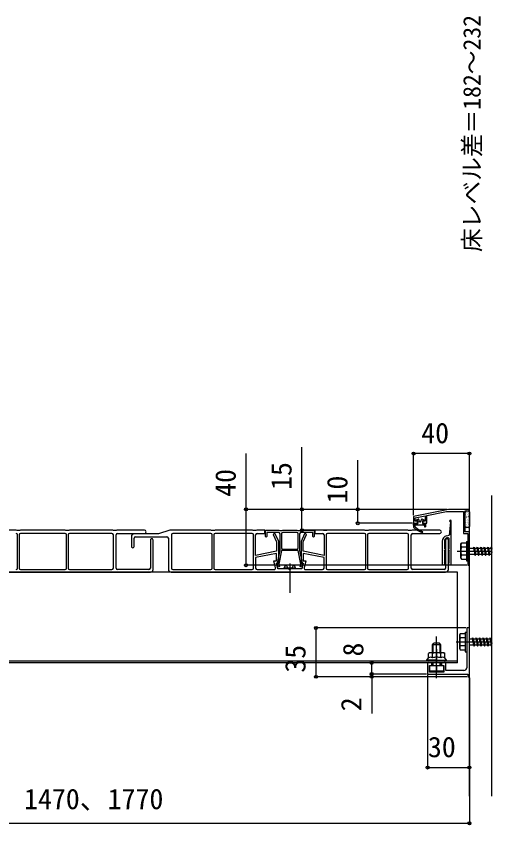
# Model space of a CAD drawing. Units: millimetres, scale not verified. Extents: x -875 to 875, y -1304 to 1297.
# Drawn here: x -505 to -165, y 120 to 699 of the extents above; entities that cross this region are included whole.
import ezdxf
from ezdxf.enums import TextEntityAlignment as Align

# ---------------------------------------------------------------- set-up
doc = ezdxf.new("R2010")
doc.units = ezdxf.units.MM
doc.header["$LTSCALE"] = 8
for name, color, linetype in [('0-2_YKK_11', 7, 'Continuous'), ('0-4_YKK_12', 2, 'Continuous'), ('0-5_YKK_13', 4, 'Continuous'), ('0-7_YKK_D', 6, 'Continuous'), ('0-9_YSS_K', 3, 'Continuous')]:
    doc.layers.add(name, color=color, linetype=linetype)
doc.styles.add('ＭＳ ゴシック', font='')
doc.styles.get('ＭＳ ゴシック').set_extended_font_data('MS Gothic')

msp = doc.modelspace()

# ---------------------------------------------------------------- linework, layer by layer
at = {"layer": '0-2_YKK_11'}
for p, q in [((-504.4, 303.6), (-504.4, 327.6)), ((-503.2, 327.6), (-503.2, 303.6)), ((-470.4, 328.6), (-502.2, 328.6)), ((-469.4, 303.6), (-469.4, 327.6)), ((-468.2, 327.6), (-468.2, 303.6)), ((-436.8, 328.6), (-467.2, 328.6)), ((-435.8, 303.6), (-435.8, 327.6)), ((-433.8, 303.6), (-433.8, 327.6)), ((-432.8, 328.6), (-413.4, 328.6)), ((-422.934, 326.3), (-422.934, 319.3)), ((-420.934, 319.3), (-420.934, 325.1)), ((-419.934, 326.1), (-397.434, 326.1)), ((-396.434, 325.1), (-396.434, 302.8)), ((-394.234, 327.6), (-394.234, 303.6)), ((-366.034, 328.6), (-393.234, 328.6)), ((-365.034, 303.6), (-365.034, 327.6)), ((-363.834, 327.6), (-363.834, 303.6)), ((-336.434, 328.6), (-362.834, 328.6)), ((-335.434, 303.6), (-335.434, 327.6)), ((-315.434, 328.3), (-315.434, 318.3)), ((-303.434, 318.3), (-303.434, 328.3)), ((-283.434, 327.6), (-283.434, 303.6)), ((-256.034, 328.6), (-282.434, 328.6)), ((-255.034, 303.6), (-255.034, 327.6)), ((-253.834, 327.6), (-253.834, 303.6)), ((-225.434, 328.6), (-252.834, 328.6)), ((-224.434, 303.6), (-224.434, 327.6)), ((-222.434, 303.6), (-222.434, 327.6)), ((-221.434, 328.6), (-202.034, 328.6)), ((-409.3, 323.8), (-409.3, 303.6)), ((-407.3, 302.8), (-407.3, 323.8)), ((-197.934, 323.8), (-197.934, 303.6)), ((-195.934, 302.8), (-195.934, 323.8)), ((-314.434, 317.3), (-304.434, 317.3)), ((-284.934, 303.6), (-284.934, 311.27)), ((-502.2, 302.6), (-470.4, 302.6)), ((-467.2, 302.6), (-436.8, 302.6)), ((-410.3, 302.6), (-432.8, 302.6)), ((-393.234, 302.6), (-366.034, 302.6)), ((-362.834, 302.6), (-336.434, 302.6)), ((-332.934, 302.6), (-320.623, 302.6)), ((-298.245, 302.6), (-285.934, 302.6)), ((-282.434, 302.6), (-256.034, 302.6)), ((-252.834, 302.6), (-225.434, 302.6)), ((-198.934, 302.6), (-221.434, 302.6)), ((-687.8, 300.8), (-409.3, 300.8)), ((-394.434, 300.8), (-197.934, 300.8))]:
    msp.add_line(p, q, dxfattribs=at)
msp.add_lwpolyline([(-195.8, 345.8), (-220.8, 340.8), (-220.8, 335.8), (-218.1, 335.8), (-218.1, 337.3), (-219.6, 337.3), (-219.6, 339.816), (-212.6, 341.216), (-212.6, 337.3), (-214.1, 337.3), (-214.1, 335.8), (-211.4, 335.8), (-211.4, 341.456), (-197.181, 344.3), (-185, 344.3), (-185, 328.6), (-182, 328.6), (-182, 316.258), (-181.88, 316.075), (-181.88, 315.525), (-182, 315.342), (-182, 305.8), (-180.8, 305.8), (-180.8, 329.8), (-183.8, 329.8), (-183.8, 344.8), (-180.8, 344.8), (-180.8, 345.8)], close=True, dxfattribs=at)
for points in [[(-413.4, 330.8), (-433.3, 330.8), (-433.8, 330.65), (-435.8, 330.65), (-436.3, 330.8), (-467.3, 330.8), (-467.8, 330.65), (-469.8, 330.65), (-470.3, 330.8), (-502.3, 330.8), (-502.8, 330.65), (-504.8, 330.65), (-505.3, 330.8), (-535.05, 330.8), (-535.55, 330.65), (-537.55, 330.65), (-538.05, 330.8), (-543.8, 330.8), (-543.8, 328.6), (-538.3, 328.6)], [(-332.934, 328.6), (-327.434, 328.6), (-327.434, 330.8), (-333.184, 330.8), (-333.684, 330.65), (-335.684, 330.65), (-336.184, 330.8), (-362.934, 330.8), (-363.434, 330.65), (-365.434, 330.65), (-365.934, 330.8), (-395.434, 330.8), (-403.434, 328.3), (-413.414, 328.3), (-413.674, 328.15), (-414.194, 328.15), (-414.453, 328.3), (-418.414, 328.3), (-418.674, 328.15), (-419.194, 328.15), (-419.453, 328.3), (-420.934, 328.3)], [(-317.434, 329.3), (-325.934, 329.3), (-325.934, 326.3), (-326.434, 325.8), (-326.934, 326.3), (-326.934, 330.8), (-317.434, 330.8), (-316.934, 330.65), (-314.934, 330.65), (-314.434, 330.8), (-304.434, 330.8), (-303.934, 330.65), (-301.934, 330.65), (-301.434, 330.8), (-291.934, 330.8), (-291.934, 326.3), (-292.434, 325.8), (-292.934, 326.3), (-292.934, 329.3), (-301.434, 329.3)], [(-202.034, 330.8), (-221.934, 330.8), (-222.434, 330.65), (-224.434, 330.65), (-224.934, 330.8), (-252.934, 330.8), (-253.434, 330.65), (-255.434, 330.65), (-255.934, 330.8), (-282.684, 330.8), (-283.184, 330.65), (-285.184, 330.65), (-285.684, 330.8), (-291.434, 330.8), (-291.434, 328.6), (-285.934, 328.6)], [(-284.934, 327.6), (-284.934, 312.8), (-299.934, 315.8), (-299.934, 322.465), (-297.534, 327.755), (-297.885, 328.3), (-298.934, 328.3), (-301.434, 322.789), (-301.434, 307.3), (-299.934, 307.3), (-300.934, 303.1), (-308.914, 303.1), (-309.174, 302.95), (-309.694, 302.95), (-309.953, 303.1), (-317.934, 303.1), (-318.934, 307.3), (-317.434, 307.3), (-317.434, 322.8), (-319.934, 328.3), (-320.983, 328.3), (-321.334, 327.755), (-318.934, 322.475), (-318.934, 315.8), (-333.934, 312.8), (-333.934, 327.6)], [(-302.434, 328.3), (-302.434, 316.3), (-300.67, 307.483), (-300.508, 307.272), (-300.347, 306.911), (-301.053, 304.462), (-302.014, 304.738), (-301.499, 306.526), (-303.454, 316.3), (-315.414, 316.3), (-317.369, 306.526), (-316.853, 304.738), (-317.814, 304.462), (-318.52, 306.911), (-318.36, 307.272), (-318.197, 307.483), (-316.434, 316.3), (-316.434, 328.3)], [(-304.434, 329.3), (-309.434, 329.3), (-314.434, 329.3)], [(-318.934, 314.27), (-333.934, 311.27), (-333.934, 303.6)], [(-319.65, 303.832), (-320.833, 308.8), (-318.934, 308.8), (-318.934, 314.27)], [(-284.934, 311.27), (-299.934, 314.27), (-299.934, 308.8), (-298.035, 308.8), (-299.218, 303.832)], [(-180.8, 225.8), (-180.8, 260.8), (-182.8, 260.8), (-182.8, 251.258), (-182.68, 251.075), (-182.68, 250.525), (-182.8, 250.342), (-182.8, 232.3)], [(-184.8, 230.3), (-197.8, 230.3), (-197.8, 235.8), (-200.8, 235.8), (-200.8, 233.8), (-199.1, 233.8), (-199.1, 229.1), (-209.5, 229.1), (-209.5, 233.8), (-207.8, 233.8), (-207.8, 235.8), (-210.8, 235.8), (-210.8, 227.8), (-182, 227.8), (-182, 225.8), (-180.8, 225.8)]]:
    msp.add_lwpolyline(points, dxfattribs=at)
for centre, radius, start, end in [((-413.4, 329.7), 1.1, 269.99999, 90.00001), ((-202.034, 329.7), 1.1, 269.99999, 90.00001), ((-505.4, 327.6), 1, 0.00001, 89.99999), ((-502.2, 327.6), 1, 90.00001, 179.99999), ((-470.4, 327.6), 1, 0.00001, 89.99999), ((-467.2, 327.6), 1, 90.00001, 179.99999), ((-436.8, 327.6), 1, 0.00001, 89.99999), ((-432.8, 327.6), 1, 90.00001, 179.99999), ((-420.934, 326.3), 2, 90.00001, 179.99999), ((-419.934, 325.1), 1, 90.00001, 179.99999), ((-408.3, 323.8), 1, 359.99999, 180.00001), ((-397.434, 325.1), 1, 0.00001, 89.99999), ((-393.234, 327.6), 1, 90.00001, 179.99999), ((-366.034, 327.6), 1, 0.00001, 89.99999), ((-362.834, 327.6), 1, 90.00001, 179.99999), ((-336.434, 327.6), 1, 0.00001, 89.99999), ((-332.934, 327.6), 1, 90.00001, 179.99999), ((-317.434, 328.3), 1, 0.00001, 89.99999), ((-314.434, 328.3), 1, 90.00001, 179.99999), ((-304.434, 328.3), 1, 0.00001, 89.99999), ((-301.434, 328.3), 1, 90.00001, 179.99999), ((-285.934, 327.6), 1, 0.00001, 89.99999), ((-282.434, 327.6), 1, 90.00001, 179.99999), ((-256.034, 327.6), 1, 0.00001, 89.99999), ((-252.834, 327.6), 1, 90.00001, 179.99999), ((-225.434, 327.6), 1, 0.00001, 89.99999), ((-221.434, 327.6), 1, 90.00001, 179.99999), ((-196.934, 323.8), 1, 359.99999, 180.00001), ((-421.934, 319.3), 1, 179.99999, 0.00001), ((-314.434, 318.3), 1, 180.00001, 269.99999), ((-304.434, 318.3), 1, 270.00001, 359.99999), ((-505.4, 303.6), 1, 270.00001, 359.99999), ((-502.2, 303.6), 1, 180.00001, 269.99999), ((-470.4, 303.6), 1, 270.00001, 359.99999), ((-467.2, 303.6), 1, 180.00001, 269.99999), ((-436.8, 303.6), 1, 270.00001, 359.99999), ((-432.8, 303.6), 1, 180.00001, 269.99999), ((-410.3, 303.6), 1, 270.00001, 359.99999), ((-409.3, 302.8), 2, 270.00001, 359.99999), ((-394.434, 302.8), 2, 180.00001, 269.99999), ((-393.234, 303.6), 1, 180.00001, 269.99999), ((-366.034, 303.6), 1, 270.00001, 359.99999), ((-362.834, 303.6), 1, 180.00001, 269.99999), ((-336.434, 303.6), 1, 270.00001, 359.99999), ((-332.934, 303.6), 1, 180.00001, 269.99999), ((-320.623, 303.6), 1, 269.99997, 13.3925), ((-298.245, 303.6), 1, 166.6075, 270.00003), ((-285.934, 303.6), 1, 270.00001, 359.99999), ((-282.434, 303.6), 1, 180.00001, 269.99999), ((-256.034, 303.6), 1, 270.00001, 359.99999), ((-252.834, 303.6), 1, 180.00001, 269.99999), ((-225.434, 303.6), 1, 270.00001, 359.99999), ((-221.434, 303.6), 1, 180.00001, 269.99999), ((-198.934, 303.6), 1, 270.00001, 359.99999), ((-197.934, 302.8), 2, 270.00001, 359.99999), ((-184.8, 232.3), 2, 270.00001, 359.99999)]:
    msp.add_arc(centre, radius, start, end, dxfattribs=at)
at = {"layer": '0-4_YKK_12'}
for p, q in [((-189.3, 300.8), (-733.8, 300.8)), ((-189.3, 235.8), (-189.3, 300.8)), ((-189.3, 237), (-733.8, 237)), ((-189.3, 235.8), (-733.8, 235.8))]:
    msp.add_line(p, q, dxfattribs=at)
at = {"layer": '0-5_YKK_13'}
for p, q in [((-183.8, 333.6), (-183.8, 344)), ((-183.76, 343.305), (-183.735, 343.305)), ((-183.496, 343.419), (-183.455, 343.446)), ((-183, 344.8), (-181.6, 344.8)), ((-182.953, 344.112), (-182.928, 344.112)), ((-182.953, 342.617), (-182.928, 342.617)), ((-182.301, 343.62), (-182.296, 343.622)), ((-182.24, 343.305), (-182.215, 343.305)), ((-181.978, 342.314), (-181.973, 342.315)), ((-181.433, 344.112), (-181.408, 344.112)), ((-181.433, 342.617), (-181.408, 342.617)), ((-181.095, 343.049), (-181.053, 343.077)), ((-180.906, 344.114), (-180.901, 344.116)), ((-180.8, 344), (-180.8, 333.6)), ((-217.48, 338.757), (-218.915, 338.161)), ((-217.8, 337.584), (-218.8, 337.584)), ((-217.8, 337.584), (-217.8, 335.784)), ((-216.66, 337.007), (-217.075, 338.557)), ((-215.83, 336.784), (-216.37, 336.784)), ((-215.541, 337.007), (-215.125, 338.557)), ((-213.285, 338.161), (-214.721, 338.757)), ((-213.4, 337.584), (-214.4, 337.584)), ((-214.4, 337.584), (-214.4, 335.784)), ((-194.468, 336.614), (-195.448, 327.288)), ((-193.8, 306.989), (-193.8, 337.389)), ((-183.76, 341.81), (-183.735, 341.81)), ((-183.76, 340.315), (-183.735, 340.315)), ((-183.76, 338.82), (-183.735, 338.82)), ((-183.76, 337.325), (-183.735, 337.325)), ((-183.373, 341.82), (-183.368, 341.821)), ((-183.335, 336.151), (-183.33, 336.153)), ((-183.05, 340.514), (-183.045, 340.515)), ((-182.953, 341.122), (-182.928, 341.122)), ((-182.953, 339.627), (-182.928, 339.627)), ((-182.953, 338.132), (-182.928, 338.132)), ((-182.953, 336.637), (-182.928, 336.637)), ((-182.751, 339.199), (-182.746, 339.201)), ((-182.422, 336.294), (-182.38, 336.322)), ((-182.263, 337.952), (-182.258, 337.953)), ((-182.24, 341.81), (-182.215, 341.81)), ((-182.24, 340.315), (-182.215, 340.315)), ((-182.24, 338.82), (-182.215, 338.82)), ((-182.24, 337.325), (-182.215, 337.325)), ((-181.979, 338.546), (-181.938, 338.574)), ((-181.94, 336.645), (-181.935, 336.647)), ((-181.678, 340.999), (-181.674, 341.001)), ((-181.537, 340.798), (-181.495, 340.825)), ((-181.433, 341.122), (-181.408, 341.122)), ((-181.433, 339.627), (-181.408, 339.627)), ((-181.433, 338.132), (-181.408, 338.132)), ((-181.433, 336.637), (-181.408, 336.637)), ((-181.19, 339.752), (-181.186, 339.753)), ((-181.077, 337.184), (-181.035, 337.212)), ((-180.867, 338.446), (-180.863, 338.447)), ((-220.8, 334.584), (-220.8, 332.915)), ((-220.5, 335.784), (-217.8, 335.784)), ((-219.6, 333.284), (-219.6, 334.584)), ((-214.4, 335.784), (-212.7, 335.784)), ((-213.2, 334.584), (-212.996, 333.336)), ((-212.4, 335.484), (-212.4, 333.384)), ((-183.76, 335.83), (-183.735, 335.83)), ((-183.76, 334.335), (-183.735, 334.335)), ((-183.012, 334.845), (-183.007, 334.847)), ((-181.6, 332.8), (-183, 332.8)), ((-182.953, 335.142), (-182.928, 335.142)), ((-182.953, 333.647), (-182.928, 333.647)), ((-182.864, 334.043), (-182.822, 334.07)), ((-182.712, 333.531), (-182.707, 333.533)), ((-182.24, 335.83), (-182.215, 335.83)), ((-182.24, 334.335), (-182.215, 334.335)), ((-182.24, 332.84), (-182.215, 332.84)), ((-181.64, 335.331), (-181.635, 335.333)), ((-181.519, 334.933), (-181.477, 334.96)), ((-181.433, 335.142), (-181.408, 335.142)), ((-181.433, 333.647), (-181.408, 333.647)), ((-181.152, 334.083), (-181.147, 334.085)), ((-197.335, 326.783), (-195.448, 327.288)), ((-196.947, 325.334), (-196.559, 325.438)), ((-195.375, 327.989), (-193.8, 327.989)), ((-200.3, 322.919), (-200.3, 306.989)), ((-198.8, 322.919), (-198.8, 317.963)), ((-195.3, 317.963), (-195.3, 324.472)), ((-187, 320.8), (-186.567, 321.55)), ((-187, 310.8), (-187, 320.8)), ((-183, 321.55), (-186.569, 321.55)), ((-183, 322.8), (-183, 308.8)), ((-183, 322.8), (-182, 322.8)), ((-183, 321.55), (-183, 310.05)), ((-182, 322.8), (-182, 308.8)), ((-177.5, 318.8), (-176.75, 312.8)), ((-175.5, 318.05), (-175, 318.8)), ((-175, 318.8), (-174.25, 312.8)), ((-175, 318.8), (-174.75, 318.05)), ((-172.5, 318.8), (-171.75, 312.8)), ((-170, 318.8), (-169.25, 312.8)), ((-167.5, 318.8), (-166.75, 312.8)), ((-165, 318.8), (-164.8, 317.2)), ((-198.8, 316.014), (-198.8, 307.963)), ((-195.3, 307.963), (-195.3, 316.014)), ((-189.5, 315.8), (-164.8, 315.8)), ((-183, 318.687), (-186.553, 318.687)), ((-180.8, 318.05), (-178, 318.05)), ((-177, 313.55), (-180.8, 313.55)), ((-177.25, 318.05), (-176.25, 313.55)), ((-177.25, 318.05), (-175.5, 318.05)), ((-174.5, 313.55), (-176.25, 313.55)), ((-175.5, 318.05), (-174.5, 313.55)), ((-174.75, 318.05), (-173.75, 313.55)), ((-174.75, 318.05), (-173, 318.05)), ((-174.5, 313.55), (-174.25, 312.8)), ((-174.25, 312.8), (-173.75, 313.55)), ((-172, 313.55), (-173.75, 313.55)), ((-172.25, 318.05), (-170.5, 318.05)), ((-172.25, 318.05), (-171.25, 313.55)), ((-169.5, 313.55), (-171.25, 313.55)), ((-169.75, 318.05), (-168, 318.05)), ((-169.75, 318.05), (-168.75, 313.55)), ((-167, 313.55), (-168.75, 313.55)), ((-167.25, 318.05), (-165.5, 318.05)), ((-167.25, 318.05), (-166.25, 313.55)), ((-164.8, 313.55), (-166.25, 313.55)), ((-165.5, 318.05), (-164.8, 314.9)), ((-187, 310.8), (-186.567, 310.05)), ((-186.569, 310.05), (-183, 310.05)), ((-183, 312.913), (-186.553, 312.913)), ((-183, 308.8), (-182, 308.8)), ((-313.434, 303.6), (-313.292, 304.402)), ((-305.434, 303.6), (-313.434, 303.6)), ((-313.434, 303.6), (-313.346, 303.1)), ((-305.522, 303.1), (-313.346, 303.1)), ((-309.434, 307), (-309.434, 286.1)), ((-305.434, 303.6), (-305.575, 304.402)), ((-305.434, 303.6), (-305.522, 303.1)), ((-187.8, 255.8), (-187.367, 256.55)), ((-187.8, 245.8), (-187.8, 255.8)), ((-183.8, 256.55), (-187.369, 256.55)), ((-183.8, 257.8), (-183.8, 243.8)), ((-183.8, 257.8), (-182.8, 257.8)), ((-183.8, 256.55), (-183.8, 245.05)), ((-182.8, 257.8), (-182.8, 243.8)), ((-206.76, 243), (-206.76, 249.34)), ((-204.3, 224.8), (-204.3, 254.8)), ((-201.84, 243), (-201.84, 249.34)), ((-190.3, 250.8), (-164.8, 250.8)), ((-183.8, 253.687), (-187.353, 253.687)), ((-180.8, 253.05), (-178.8, 253.05)), ((-178.3, 253.8), (-177.55, 247.8)), ((-178.05, 253.05), (-177.05, 248.55)), ((-178.05, 253.05), (-176.3, 253.05)), ((-176.3, 253.05), (-175.8, 253.8)), ((-176.3, 253.05), (-175.3, 248.55)), ((-175.8, 253.8), (-175.05, 247.8)), ((-175.8, 253.8), (-175.55, 253.05)), ((-175.55, 253.05), (-174.55, 248.55)), ((-175.55, 253.05), (-173.8, 253.05)), ((-173.3, 253.8), (-172.55, 247.8)), ((-173.05, 253.05), (-171.3, 253.05)), ((-173.05, 253.05), (-172.05, 248.55)), ((-170.8, 253.8), (-170.05, 247.8)), ((-170.55, 253.05), (-168.8, 253.05)), ((-170.55, 253.05), (-169.55, 248.55)), ((-168.3, 253.8), (-167.55, 247.8)), ((-168.05, 253.05), (-166.3, 253.05)), ((-168.05, 253.05), (-167.05, 248.55)), ((-165.8, 253.8), (-165.05, 247.8)), ((-165.55, 253.05), (-164.8, 253.05)), ((-165.55, 253.05), (-164.8, 249.675)), ((-201.3, 248.8), (-207.3, 248.8)), ((-204.3, 245.547), (-204.3, 236.116)), ((-187.8, 245.8), (-187.367, 245.05)), ((-187.369, 245.05), (-183.8, 245.05)), ((-183.8, 247.913), (-187.353, 247.913)), ((-183.8, 243.8), (-182.8, 243.8)), ((-177.8, 248.55), (-180.8, 248.55)), ((-175.3, 248.55), (-177.05, 248.55)), ((-175.3, 248.55), (-175.05, 247.8)), ((-175.05, 247.8), (-174.55, 248.55)), ((-172.8, 248.55), (-174.55, 248.55)), ((-170.3, 248.55), (-172.05, 248.55)), ((-167.8, 248.55), (-169.55, 248.55)), ((-165.3, 248.55), (-167.05, 248.55)), ((-211.3, 237), (-211.3, 237.8)), ((-209.3, 243), (-210.074, 242.553)), ((-210.074, 239.4), (-210.074, 242.553)), ((-199.3, 243), (-209.3, 243)), ((-207.187, 239.4), (-207.187, 242.553)), ((-201.413, 239.4), (-201.413, 242.553)), ((-199.3, 243), (-198.526, 242.553)), ((-198.526, 239.4), (-198.526, 242.553)), ((-197.3, 237), (-197.3, 237.8)), ((-197.3, 237), (-211.3, 237)), ((-207.3, 233.8), (-207.3, 235.8)), ((-206.76, 233.8), (-206.76, 235.8)), ((-204.3, 233.8), (-204.3, 230.233)), ((-201.84, 233.8), (-201.84, 235.8)), ((-201.3, 233.8), (-201.3, 235.8))]:
    msp.add_line(p, q, dxfattribs=at)
for points in [[(-212.4, 334.584), (-220.8, 334.584), (-220.8, 335.484)], [(-178, 318.05), (-177.5, 318.8), (-177.25, 318.05)], [(-173, 318.05), (-172.5, 318.8), (-172.25, 318.05)], [(-170.5, 318.05), (-170, 318.8), (-169.75, 318.05)], [(-168, 318.05), (-167.5, 318.8), (-167.25, 318.05)], [(-165.5, 318.05), (-165, 318.8), (-164.8, 318.2)], [(-178, 318.05), (-177, 313.55), (-176.75, 312.8), (-176.25, 313.55)], [(-173, 318.05), (-172, 313.55), (-171.75, 312.8), (-171.25, 313.55)], [(-170.5, 318.05), (-169.5, 313.55), (-169.25, 312.8), (-168.75, 313.55)], [(-168, 318.05), (-167, 313.55), (-166.75, 312.8), (-166.25, 313.55)], [(-311.734, 305.579), (-310.579, 303.263), (-309.434, 302.654)], [(-307.134, 305.579), (-308.289, 303.263), (-309.434, 302.654)], [(-207.3, 243), (-207.3, 248.8), (-206.3, 249.8)], [(-201.3, 243), (-201.3, 248.8), (-202.3, 249.8), (-206.3, 249.8)], [(-178.8, 253.05), (-178.3, 253.8), (-178.05, 253.05)], [(-178.8, 253.05), (-177.8, 248.55), (-177.55, 247.8), (-177.05, 248.55)], [(-173.8, 253.05), (-173.3, 253.8), (-173.05, 253.05)], [(-173.8, 253.05), (-172.8, 248.55), (-172.55, 247.8), (-172.05, 248.55)], [(-171.3, 253.05), (-170.8, 253.8), (-170.55, 253.05)], [(-171.3, 253.05), (-170.3, 248.55), (-170.05, 247.8), (-169.55, 248.55)], [(-168.8, 253.05), (-168.3, 253.8), (-168.05, 253.05)], [(-168.8, 253.05), (-167.8, 248.55), (-167.55, 247.8), (-167.05, 248.55)], [(-166.3, 253.05), (-165.8, 253.8), (-165.55, 253.05)], [(-166.3, 253.05), (-165.3, 248.55), (-165.05, 247.8), (-164.8, 248.175)], [(-204.3, 237.8), (-211.3, 237.8), (-210.074, 239.4)], [(-204.3, 237.8), (-197.3, 237.8), (-198.526, 239.4)]]:
    msp.add_lwpolyline(points, dxfattribs=at)
msp.add_lwpolyline([(-209.3, 233.8), (-199.3, 233.8), (-199.3, 229.8), (-209.3, 229.8)], close=True, dxfattribs=at)
for centre, radius, start, end in [((-183, 344), 0.8, 90, 180), ((-181.6, 344), 0.8, 0, 90), ((-218.8, 337.884), 0.3, 112.52333, 270), ((-217.365, 338.48), 0.3, 15, 112.52333), ((-216.37, 337.084), 0.3, 195, 270), ((-215.83, 337.084), 0.3, 270, 345), ((-214.835, 338.48), 0.3, 67.47667, 165), ((-213.4, 337.884), 0.3, 270, 67.47667), ((-194.4, 337.389), 0.6, 0, 250.49548), ((-194.667, 336.635), 0.2, 354.00021, 70.49548), ((-220.5, 335.484), 0.3, 90, 180), ((-220.5, 332.915), 0.3, 180, 227.23327), ((-210.519, 343.706), 15, 227.23327, 253.87973), ((-208.878, 343.774), 15, 224.37148, 248.03702), ((-212.7, 333.384), 0.3, 189.2775, 0), ((-212.7, 335.484), 0.3, 0, 90), ((-183, 333.6), 0.8, 180, 270), ((-181.6, 333.6), 0.8, 270, 0), ((-214.6, 329.584), 0.3, 253.87973, 68.03702), ((-196.3, 322.919), 4, 104.99939, 180), ((-196.3, 322.919), 2.5, 104.9981, 180), ((-196.3, 324.472), 1, 0, 105), ((-184.444, 320.13), 2.556, 146.25178, 214.38425), ((-198.6, 317.963), 0.2, 180, 234.31467), ((-198.6, 316.014), 0.2, 125.68533, 180), ((-199.3, 316.989), 1, 305.68533, 54.31467), ((-194.8, 316.989), 1, 125.68533, 234.31467), ((-195.5, 317.963), 0.2, 305.68533, 0), ((-195.5, 316.014), 0.2, 0, 54.31467), ((-177.447, 315.8), 9.553, 162.41205, 197.58795), ((-199.3, 306.989), 1, 180, 54.31467), ((-198.6, 307.963), 0.2, 180, 234.31467), ((-194.8, 306.989), 1, 125.68533, 0), ((-195.5, 307.963), 0.2, 305.68533, 0), ((-184.444, 311.47), 2.556, 145.61575, 213.74822), ((-312.406, 304.246), 0.9, 122.05588, 170), ((-309.434, 299.5), 6.5, 57.94412, 122.05588), ((-306.462, 304.246), 0.9, 10, 57.94412), ((-185.244, 255.13), 2.556, 146.25178, 214.38425), ((-178.247, 250.8), 9.553, 162.41205, 197.58795), ((-185.244, 246.47), 2.556, 145.61575, 213.74822), ((-208.63, 240.444), 2.556, 55.61575, 124.38425), ((-208.63, 237.291), 2.556, 55.61575, 124.38425), ((-204.3, 233.447), 9.553, 90, 107.58795), ((-204.3, 230.293), 9.553, 90, 107.58795), ((-204.3, 233.447), 9.553, 72.41205, 90), ((-204.3, 230.293), 9.553, 72.41205, 90), ((-199.97, 240.444), 2.556, 55.61575, 124.38425), ((-199.97, 237.291), 2.556, 55.61575, 124.38425), ((-206.8, 237.233), 7.433, 250.34714, 289.65286), ((-201.8, 237.233), 7.433, 250.34714, 289.65286)]:
    msp.add_arc(centre, radius, start, end, dxfattribs=at)
for centre, major_axis, start_param, end_param in [((-209.8, 237.8), (1.5, 0), 3.1415927, 4.712389), ((-198.8, 237.8), (-1.5, 0), 1.5707963, 3.1415927)]:
    msp.add_ellipse(centre, major_axis=major_axis, ratio=0.533333, start_param=start_param, end_param=end_param, dxfattribs=at)
at = {"layer": '0-7_YKK_D'}
for p, q in [((-220.8, 341.554), (-220.8, 386.8)), ((-180.8, 385.8), (-220.8, 385.8)), ((-180.8, 346.5), (-180.8, 386.8)), ((-196.77, 345.8), (-341.8, 345.8)), ((-196.77, 345.8), (-301.8, 345.8)), ((-196.77, 345.8), (-261.8, 345.8)), ((-261.8, 330.8), (-301.8, 330.8)), ((-221.5, 335.8), (-261.8, 335.8)), ((-182.7, 305.8), (-341.8, 305.8)), ((-183.3, 260.8), (-291.8, 260.8)), ((-290.8, 260.8), (-290.8, 225.8)), ((-211.5, 235.8), (-251.8, 235.8)), ((-250.8, 227.8), (-250.8, 235.8)), ((-250.8, 227.8), (-250.8, 232.1)), ((-211.5, 227.8), (-251.8, 227.8)), ((-211.5, 227.8), (-251.8, 227.8)), ((-250.8, 227.8), (-250.8, 225.8)), ((-210.8, 227.1), (-210.8, 159.8)), ((-182.7, 225.8), (-291.8, 225.8)), ((-182.7, 225.8), (-251.8, 225.8)), ((-250.8, 225.8), (-250.8, 199.609)), ((-180.8, 225.1), (-180.8, 159.8)), ((-180.8, 190.8), (-180.8, 119.8)), ((-210.8, 160.8), (-180.8, 160.8)), ((-773.3, 120.8), (-180.8, 120.8))]:
    msp.add_line(p, q, dxfattribs=at)
for points in [[(-300.8, 330.8), (-300.8, 345.8), (-300.8, 390.345)], [(-340.8, 305.8), (-340.8, 345.8), (-340.8, 385.845)], [(-260.8, 335.8), (-260.8, 345.8), (-260.8, 381.1)]]:
    msp.add_lwpolyline(points, dxfattribs=at)
for centre in [(-220.8, 385.8), (-180.8, 385.8), (-340.8, 345.8), (-300.8, 345.8), (-260.8, 345.8), (-260.8, 335.8), (-300.8, 330.8), (-340.8, 305.8), (-290.8, 260.8), (-250.8, 235.8), (-290.8, 225.8), (-250.8, 227.8), (-250.8, 227.8), (-250.8, 225.8), (-210.8, 160.8), (-180.8, 160.8), (-180.8, 120.8)]:
    msp.add_circle(centre, 1.075, dxfattribs=at)
at = {"layer": '0-9_YSS_K'}
for p, q in [((-180.8, 140.33), (-180.8, 355.8)), ((-164.8, 140.33), (-164.8, 355.8))]:
    msp.add_line(p, q, dxfattribs=at)

# ---------------------------------------------------------------- texts
at = {"layer": '0-7_YKK_D', "style": 'ＭＳ ゴシック'}
for s, height, p in [('床レベル差＝182～232', 12.46, (-169.125, 530.232)), ('15', 14.66, (-303.8, 359.732)), ('40', 14.66, (-343.8, 354.777)), ('10', 14.66, (-263.8, 350.032)), ('8', 14.66, (-252.4, 240.349)), ('35', 14.66, (-293.8, 228.755)), ('2', 14.66, (-253.8, 201.132))]:
    msp.add_text(s, height=height, rotation=90, dxfattribs=at).set_placement(p, align=Align.BOTTOM_LEFT)
for s, p in [('40', (-215.345, 388.8)), ('30', (-210.573, 163.8)), ('D＝870、1170、1470、1770', (-639.55, 126.527))]:
    msp.add_text(s, height=14.66, dxfattribs=at).set_placement(p, align=Align.BOTTOM_LEFT)

doc.saveas('drawing.dxf')
